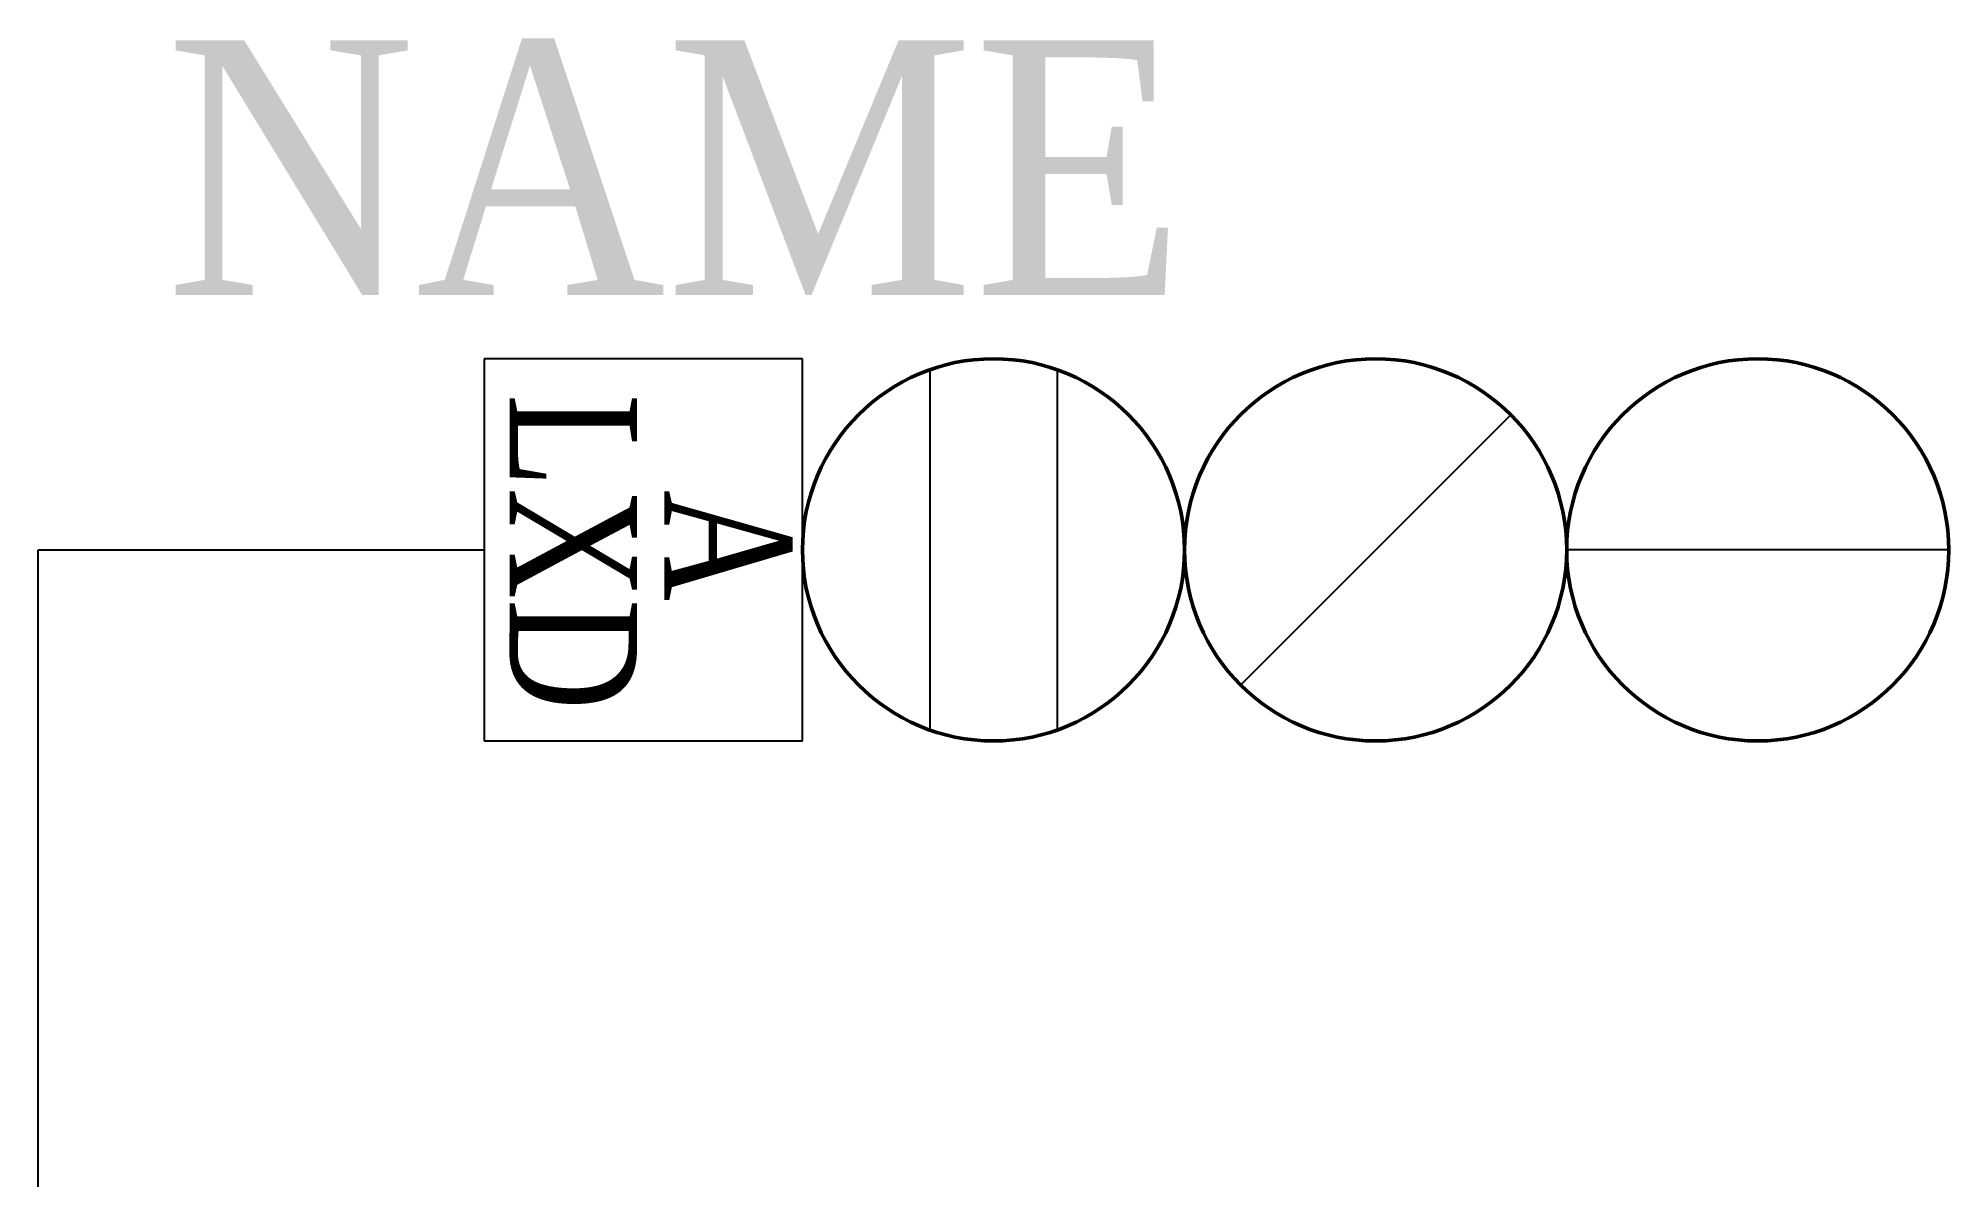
# Model space of a CAD drawing. Header units: millimetres. Extents: x 0 to 15, y 0 to 9.
import ezdxf
from ezdxf.enums import TextEntityAlignment as Align

# ---------------------------------------------------------------- set-up
doc = ezdxf.new("R2010")
doc.units = ezdxf.units.MM
doc.styles.add('CHINESE', font='TIMES.TTF', dxfattribs={"width": 0.9})

msp = doc.modelspace()

# ---------------------------------------------------------------- linework, layer by layer
at = {"linetype": 'Continuous'}
for p, q in [((6, 6.5), (3.5, 6.5)), ((3.5, 6.5), (3.5, 3.5)), ((6, 3.5), (6, 6.5)), ((0, 0), (0, 5)), ((3.5, 3.5), (6, 3.5))]:
    msp.add_line(p, q, dxfattribs=at)
at = {"color": 1, "linetype": 'Continuous'}
for p, q in [((7, 6.414), (7, 3.586)), ((8, 6.414), (8, 3.586))]:
    msp.add_line(p, q, dxfattribs=at)
at = {"color": 2, "linetype": 'Continuous'}
msp.add_line((11.561, 6.061), (9.439, 3.939), dxfattribs=at)
msp.add_line((0, 5), (3.5, 5))
at = {"color": 3, "linetype": 'Continuous'}
msp.add_line((15, 5), (12, 5), dxfattribs=at)
at = {"color": 1, "linetype": 'Continuous', "lineweight": 50, "ltscale": 3}
msp.add_circle((7.5, 5), 1.5, dxfattribs=at)
at = {"color": 2, "linetype": 'Continuous', "lineweight": 50, "ltscale": 3}
msp.add_circle((10.5, 5), 1.5, dxfattribs=at)
at = {"color": 3, "linetype": 'Continuous', "lineweight": 50, "ltscale": 3}
msp.add_circle((13.5, 5), 1.5, dxfattribs=at)

# ---------------------------------------------------------------- texts
at = {"color": 0, "lineweight": 0, "style": 'CHINESE', "width": 0.8}
msp.add_text('LXD', height=1, rotation=270, dxfattribs=at).set_placement((4.2, 4.983), align=Align.MIDDLE)
msp.add_text('A', height=1, rotation=270, dxfattribs=at).set_placement((5.415, 5.034), align=Align.MIDDLE_CENTER)
at = {"style": 'CHINESE', "width": 0.9}
msp.add_attdef('NAME', (1, 7), 'NAME', height=2, dxfattribs=at)

doc.saveas('drawing.dxf')
